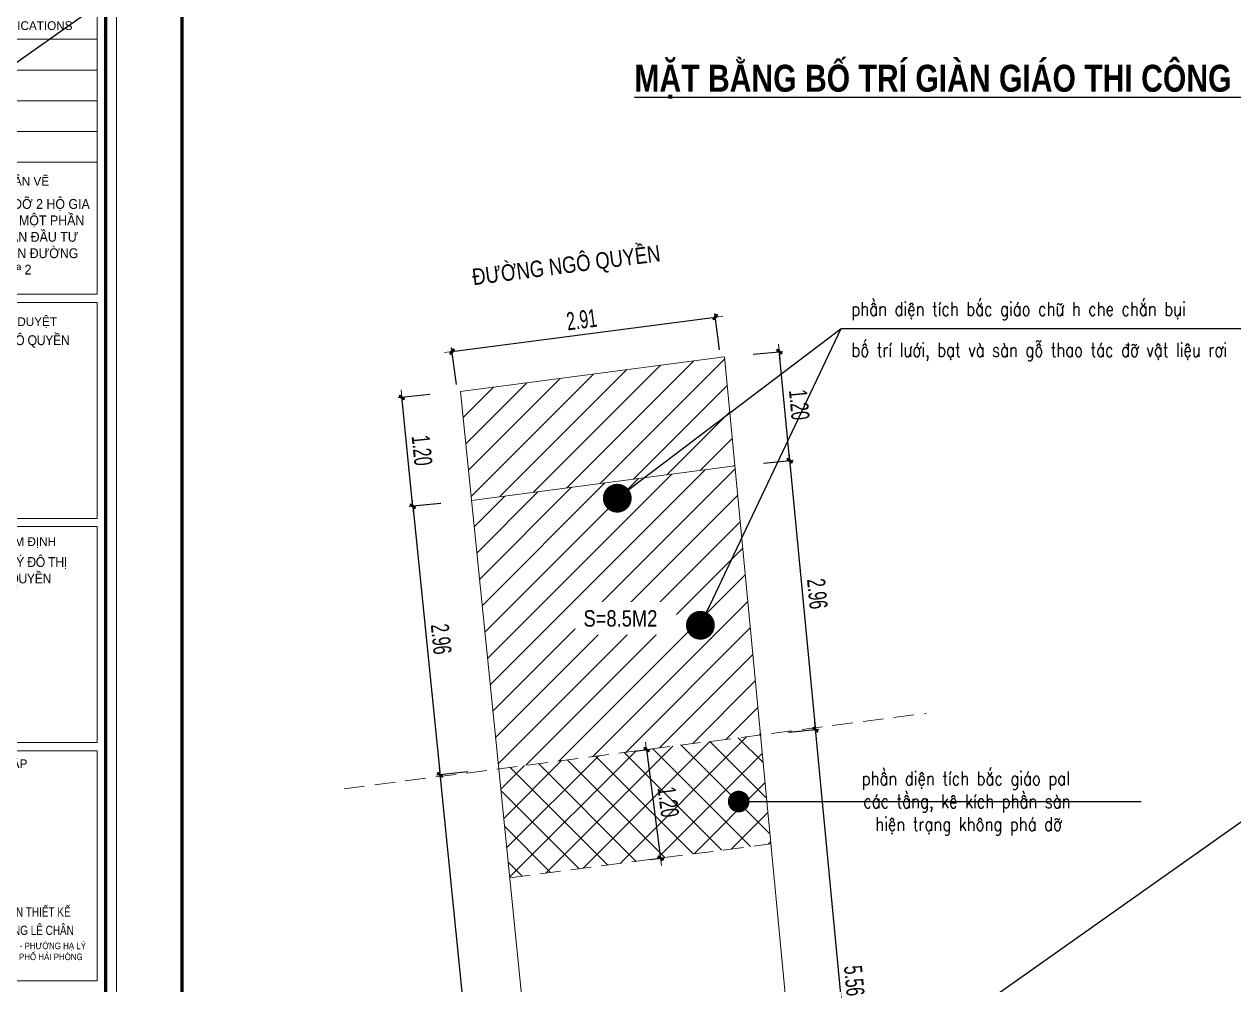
# Model space of a CAD drawing. Header units: millimetres. Extents: x 480521 to 6014615, y -961280 to 187869.
# Drawn here: x 729994 to 743259, y 13595 to 24128 of the extents above; entities that cross this region are included whole.
import ezdxf
from ezdxf.enums import TextEntityAlignment as Align

# ---------------------------------------------------------------- set-up
doc = ezdxf.new("R2010")
doc.units = ezdxf.units.MM
doc.header["$LTSCALE"] = 600
doc.header["$MEASUREMENT"] = 0
doc.linetypes.add('HIDDEN', pattern=[0.375, 0.25, -0.125])
doc.layers.get('0').update_dxf_attribs({"lineweight": 0})
doc.layers.get('Defpoints').update_dxf_attribs({"lineweight": 0})
for name, color, linetype, lineweight in [('dim', 144, 'Continuous', 13), ('Khungten_LCDI', 7, 'Continuous', 25), ('LC Dim', 8, 'Continuous', 18), ('LC Hatch @ 1 (1)', 252, 'Continuous', 9), ('LC Net khuat', 4, 'HIDDEN', 13), ('LC Net thay', 7, 'Continuous', 25), ('LC Text1', 3, 'Continuous', 20), ('LC Text2', 7, 'Continuous', 25)]:
    doc.layers.add(name, color=color, linetype=linetype, lineweight=lineweight)
doc.layers.add('KCS_Plotter', color=11, linetype='Continuous', plot=False)
doc.styles.add('HOATBIF', font='hoatbif.shx', dxfattribs={"width": 0.65})
doc.styles.add('Khungten', font='VHAVAN.TTF', dxfattribs={"width": 0.9, "height": 5000})
doc.styles.add('LC 1', font='VHAVANB.TTF')
doc.styles.add('LC 3', font='vnsimli.shx', dxfattribs={"width": 0.75})
doc.styles.add('LC3', font='VHARIALB.TTF', dxfattribs={"width": 0.8})
doc.styles.add('T2', font='VHARIAL.TTF', dxfattribs={"width": 0.8})
doc.styles.add('Title', font='VHBLACK.TTF')
doc.dimstyles.new('1-100 (1-60)', dxfattribs={"dimscale": 79, "dimtxt": 2.5, "dimasz": 0.35, "dimexe": 0.5, "dimexo": 0, "dimgap": 0.8, "dimtad": 1, "dimdec": 0, "dimzin": 0, "dimdsep": 46, "dimtxsty": 'HOATBIF', "dimblk1": 'DOT', "dimblk2": 'DOT', "dimsah": 1, "dimcen": -1, "dimdle": 1, "dimclrd": 256, "dimclre": 256, "dimclrt": 4, "dimadec": 3, "dimazin": 2, "dimtfac": 0.333333, "dimtdec": 0, "dimtix": 1, "dimtmove": 2, "dimatfit": 3, "dimldrblk": 'DOT', "dimfxl": 1, "dimtvp": 0.833333, "dimtolj": 1, "dimtzin": 0, "dimarcsym": 0})

# ---------------------------------------------------------------- blocks, each defined once
blk = doc.blocks.new('lcdi fix')
at = {"layer": 'Defpoints', "lineweight": 0}
blk.add_lwpolyline([(-1200, -14850), (-1200, 14850), (40800, 14850), (40800, -14850)], close=True, dxfattribs=at)
at = {"layer": 'Khungten_LCDI', "color": 5, "lineweight": 25}
blk.add_line((40600, -14650), (40600, 14650), dxfattribs=at)
at = {"layer": 'Khungten_LCDI', "color": 9, "lineweight": 15}
for p, q in [((36750, 13981), (40450, 13981)), ((36750, 13420), (40450, 13420)), ((36750, 12858), (40450, 12858)), ((36750, 12297), (40450, 12297)), ((36750, 11735), (40450, 11735))]:
    blk.add_line(p, q, dxfattribs=at)
at = {"layer": 'Khungten_LCDI', "color": 5, "lineweight": 60}
blk.add_lwpolyline([(0, -14650), (0, 14650), (40600, 14650), (40600, -14650)], close=True, dxfattribs=at)
at = {"layer": 'Khungten_LCDI', "color": 9, "lineweight": 15}
for points in [[(36750, 9321), (40450, 9321), (40450, 14500), (36750, 14500)], [(36750, 5226), (40450, 5226), (40450, 9171), (36750, 9171)], [(36750, 1131), (40450, 1131), (40450, 5076), (36750, 5076)], [(36750, -3222), (40450, -3222), (40450, 981), (36750, 981)]]:
    blk.add_lwpolyline(points, close=True, dxfattribs=at)
at = {"color": 7, "style": 'Khungten'}
for s, p in [('söa ®æi - modifications', (38600, 14151)), ('h¹ng môc b¶n vÏ', (38566, 11307)), ('c¬ quan phª duyÖt', (38566, 8742)), ('c¬ quan thÈm ®Þnh', (38566, 4722)), ('®¬n vÞ lËp', (38566, 663))]:
    blk.add_text(s, height=160, dxfattribs=at).set_placement(p, align=Align.CENTER)
at = {"color": 7, "style": 'Title', "width": 0.8}
for s, p in [('c«ng ty cp t\xad vÊn thiÕt kÕ', (38594, -2052)), ('vµ ®Çu t\xad x©y dùng lª ch©n', (38594, -2386))]:
    blk.add_text(s, height=170, dxfattribs=at).set_placement(p, align=Align.CENTER)
at = {"color": 4, "char_height": 180, "width": 3443.58, "attachment_point": 5, "style": 'Khungten'}
for s, insert in [('{\\f.VnArialH|b0|i0|c0|p34;PH\\fArial|b0|i0|c0|p34;ƯƠ\\f.VnArialH|b0|i0|c0|p34;NG \\fArial|b0|i0|c0|p34;Á\\f.VnArialH|b0|i0|c0|p34;N PH\\fArial|b0|i0|c0|p34;Á \\f.VnArialH|b0|i0|c0|p34;D\\fArial|b0|i0|c0|p34;Ỡ \\f.VnArialH|b0|i0|c0|p34;2 H\\fArial|b0|i0|c0|p34;Ộ \\f.VnArialH|b0|i0|c0|p34;GIA \\fArial|b0|i0|c0|p34;Đ\\f.VnArialH|b0|i0|c0|p34;×NH B\\fArial|b0|i0|c0|p34;Ị \\f.VnArialH|b0|i0|c0|p34;C\\fArial|b0|i0|c0|p34;Ắ\\f.VnArialH|b0|i0|c0|p34;T XÐN M\\fArial|b0|i0|c0|p34;Ộ\\f.VnArialH|b0|i0|c0|p34;T PH\\fArial|b0|i0|c0|p34;Ầ\\f.VnArialH|b0|i0|c0|p34;N TH\\fArial|b0|i0|c0|p34;Ự\\f.VnArialH|b0|i0|c0|p34;C HI\\fArial|b0|i0|c0|p34;Ệ\\f.VnArialH|b0|i0|c0|p34;N D\\fArial|b0|i0|c0|p34;Ự Á\\f.VnArialH|b0|i0|c0|p34;N \\fArial|b0|i0|c0|p34;ĐẦ\\f.VnArialH|b0|i0|c0|p34;U T\\fArial|b0|i0|c0|p34;Ư \\f.VnArialH|b0|i0|c0|p34;X\\fArial|b0|i0|c0|p34;Â\\f.VnArialH|b0|i0|c0|p34;Y D\\fArial|b0|i0|c0|p34;Ự\\f.VnArialH|b0|i0|c0|p34;NG TUY\\fArial|b0|i0|c0|p34;Ế\\f.VnArialH|b0|i0|c0|p34;N \\fArial|b0|i0|c0|p34;ĐƯỜ\\f.VnArialH|b0|i0|c0|p34;NG \\fArial|b0|i0|c0|p34;Đ\\f.VnArialH|b0|i0|c0|p34;«NG KHª 2}', (38609, 10371)), ('{\\f.VnArialH|b0|i0|c0|p34;\\T0.95;ubnd quËn ng« quyÒn}', (38609, 8458)), ('{\\f.VnArialH|b0|i0|c0|p34;\\T0.95;phßng qu¶n lý ®« thÞ \\PquËn ng« quyÒn}', (38609, 4254))]:
    blk.add_mtext(s, dxfattribs=dict(at, insert=insert))
at = {"color": 7, "insert": (38600, -2526), "char_height": 120, "attachment_point": 2, "style": 'Khungten'}
blk.add_mtext_dynamic_manual_height_columns('vp: 157 no 4 - 97 b¹ch ®»ng - ph\xadêng h¹ lý   quËn hång bµng - thµnh phè h¶i phßng ', width=3421.65, gutter_width=25, heights=[0], dxfattribs=at)
at = {"color": 7, "style": 'Khungten', "width": 0.8}
for tag, p in [('REVISION', (39499, -10746)), ('NGAYHT', (39546, -11609))]:
    blk.add_attdef(tag, text='', height=200, dxfattribs=at).set_placement(p, align=Align.CENTER)
at = {"layer": 'LC Text1', "color": 3, "style": 'LC 1', "width": 1.834006}
for tag, p, p2 in [('TENBANVE1', (36913, -8886), (40339, -8886)), ('TENBANVE2', (36913, -9562), (40339, -9562))]:
    blk.add_attdef(tag, text='', height=250, dxfattribs=at).set_placement(p, p2, align=Align.FIT)
at = {"layer": 'LC Text1', "style": 'Title', "width": 0.7}
blk.add_attdef('SOBANVE', text='', height=250, dxfattribs=at).set_placement((39562, -13896), align=Align.CENTER)
blk = doc.blocks.new('TIEUDE1')
at = {"layer": 'LC Text2', "color": 7, "style": 'LC 1'}
blk.add_attdef('TIªU§Ò', text='', height=5, dxfattribs=at).set_placement((0, 0), align=Align.BOTTOM_CENTER)
blk.add_attdef('TL', text='', height=3, dxfattribs=at).set_placement((0, -2), align=Align.TOP_CENTER)
blk = doc.blocks.new('DOT')
at = {"layer": 'dim'}
for p, q in [((-1, -1), (1, 1)), ((-3, 0), (3, 0))]:
    blk.add_line(p, q, dxfattribs=at)
blk.add_lwpolyline([(0.5, 1), (-1, -0.5), (-0.5, -1), (1, 0.5)], close=True, dxfattribs=at)
blk = doc.blocks.new('*D177')
at = {"layer": 'Defpoints', "color": 0, "transparency": 16777216}
for p in [(734560, 18873), (734858, 15929), (734554, 15898)]:
    blk.add_point(p, dxfattribs=at)
at = {"layer": 'LC Dim', "lineweight": -2, "transparency": 16777216}
for p, q in [((734560, 18873), (734216, 18838)), ((734259, 18814), (734551, 15926)), ((734858, 15929), (734514, 15894))]:
    blk.add_line(p, q, dxfattribs=at)
at = {"layer": 'LC Dim', "lineweight": -2, "transparency": 16777216, "xscale": 27.65, "yscale": 27.65, "zscale": 27.65}
for p, rotation in [((734256, 18842), 95.77833937280244), ((734554, 15898), 275.7783393728025)]:
    blk.add_blockref('DOT', p, dxfattribs=dict(at, rotation=rotation))
at = {"layer": 'LC Dim', "color": 4, "transparency": 16777216, "insert": (734566, 17386), "char_height": 197.5, "attachment_point": 5, "rotation": 275.7783, "style": 'HOATBIF'}
blk.add_mtext('\\A1;2.96', dxfattribs=at)
blk = doc.blocks.new('_Dot')
at = {"color": 0, "linetype": 'ByBlock', "lineweight": -2}
blk.add_line((-0.5, 0), (-1, 0), dxfattribs=at)
at = {"color": 0, "linetype": 'ByBlock', "const_width": 0.5}
blk.add_lwpolyline([(-0.25, 0, 1), (0.25, 0, 1)], format="xyb", close=True, dxfattribs=at)
blk = doc.blocks.new('*D178')
at = {"layer": 'Defpoints', "color": 0, "transparency": 16777216}
for p in [(734858, 15929), (735119, 10312), (735423, 10343)]:
    blk.add_point(p, dxfattribs=at)
at = {"layer": 'LC Dim', "lineweight": -2, "transparency": 16777216}
for p, q in [((734858, 15929), (734514, 15894)), ((734556, 15871), (735116, 10340)), ((735423, 10343), (735080, 10308))]:
    blk.add_line(p, q, dxfattribs=at)
at = {"layer": 'LC Dim', "lineweight": -2, "transparency": 16777216, "xscale": 27.65, "yscale": 27.65, "zscale": 27.65}
for p, rotation in [((734554, 15898), 95.77833937114377), ((735119, 10312), 275.7783393711438)]:
    blk.add_blockref('DOT', p, dxfattribs=dict(at, rotation=rotation))
at = {"layer": 'LC Dim', "color": 4, "transparency": 16777216, "insert": (734997, 13122), "char_height": 197.5, "attachment_point": 5, "rotation": 275.7783, "style": 'HOATBIF'}
blk.add_mtext('\\A1;5.61', dxfattribs=at)
blk = doc.blocks.new('*D174')
at = {"layer": 'Defpoints', "color": 0, "transparency": 16777216}
for p in [(737573, 20916), (737620, 20557), (734733, 20179)]:
    blk.add_point(p, dxfattribs=at)
at = {"layer": 'LC Dim', "lineweight": -2, "transparency": 16777216}
for p, q in [((734713, 20542), (737545, 20913)), ((737620, 20557), (737568, 20955)), ((734733, 20179), (734681, 20578))]:
    blk.add_line(p, q, dxfattribs=at)
at = {"layer": 'LC Dim', "lineweight": -2, "transparency": 16777216, "xscale": 27.65, "yscale": 27.65, "zscale": 27.65}
for p, rotation in [((737573, 20916), 7.454454142904038), ((734686, 20538), 187.454454142904)]:
    blk.add_blockref('DOT', p, dxfattribs=dict(at, rotation=rotation))
at = {"layer": 'LC Dim', "color": 4, "transparency": 16777216, "insert": (736108, 20888), "char_height": 197.5, "attachment_point": 5, "rotation": 7.4545, "style": 'HOATBIF'}
blk.add_mtext('\\A1;2.91', dxfattribs=at)
blk = doc.blocks.new('*D175')
at = {"layer": 'Defpoints', "color": 0, "transparency": 16777216}
for p in [(738103, 19315), (738384, 16366), (738670, 16393)]:
    blk.add_point(p, dxfattribs=at)
at = {"layer": 'LC Dim', "lineweight": -2, "transparency": 16777216}
for p, q in [((738103, 19315), (738428, 19346)), ((738392, 19315), (738668, 16421)), ((738384, 16366), (738710, 16397))]:
    blk.add_line(p, q, dxfattribs=at)
at = {"layer": 'LC Dim', "lineweight": -2, "transparency": 16777216, "xscale": 27.65, "yscale": 27.65, "zscale": 27.65}
for p, rotation in [((738389, 19342), 95.45017679553459), ((738670, 16393), 275.4501767955346)]:
    blk.add_blockref('DOT', p, dxfattribs=dict(at, rotation=rotation))
at = {"layer": 'LC Dim', "color": 4, "transparency": 16777216, "insert": (738691, 17883), "char_height": 197.5, "attachment_point": 5, "rotation": 275.4502, "style": 'HOATBIF'}
blk.add_mtext('\\A1;2.96', dxfattribs=at)
blk = doc.blocks.new('*D176')
at = {"layer": 'Defpoints', "color": 0, "transparency": 16777216}
for p in [(738376, 16365), (738904, 10828), (739199, 10856)]:
    blk.add_point(p, dxfattribs=at)
at = {"layer": 'LC Dim', "lineweight": -2, "transparency": 16777216}
for p, q in [((738376, 16365), (738710, 16397)), ((738673, 16366), (739196, 10883)), ((738904, 10828), (739238, 10859))]:
    blk.add_line(p, q, dxfattribs=at)
at = {"layer": 'LC Dim', "lineweight": -2, "transparency": 16777216, "xscale": 27.65, "yscale": 27.65, "zscale": 27.65}
for p, rotation in [((738670, 16393), 95.45017679678611), ((739199, 10856), 275.4501767967861)]:
    blk.add_blockref('DOT', p, dxfattribs=dict(at, rotation=rotation))
at = {"layer": 'LC Dim', "color": 4, "transparency": 16777216, "insert": (739096, 13640), "char_height": 197.5, "attachment_point": 5, "rotation": 275.4502, "style": 'HOATBIF'}
blk.add_mtext('\\A1;5.56', dxfattribs=at)
blk = doc.blocks.new('*D180')
at = {"layer": 'Defpoints', "color": 0, "transparency": 16777216}
for p in [(734135, 20036), (734442, 20067), (734563, 18873)]:
    blk.add_point(p, dxfattribs=at)
at = {"layer": 'LC Dim', "lineweight": -2, "transparency": 16777216}
for p, q in [((734442, 20067), (734096, 20032)), ((734253, 18869), (734138, 20009)), ((734563, 18873), (734216, 18838))]:
    blk.add_line(p, q, dxfattribs=at)
at = {"layer": 'LC Dim', "lineweight": -2, "transparency": 16777216, "xscale": 27.65, "yscale": 27.65, "zscale": 27.65}
for p, rotation in [((734135, 20036), 95.77833950355617), ((734256, 18842), 275.7783395035562)]:
    blk.add_blockref('DOT', p, dxfattribs=dict(at, rotation=rotation))
at = {"layer": 'LC Dim', "color": 4, "transparency": 16777216, "insert": (734356, 19455), "char_height": 197.5, "attachment_point": 5, "rotation": 275.7783, "style": 'HOATBIF'}
blk.add_mtext('\\A1;1.20', dxfattribs=at)
blk = doc.blocks.new('*D181')
at = {"layer": 'Defpoints', "color": 0, "transparency": 16777216}
for p in [(737989, 20510), (738275, 20537), (738103, 19315)]:
    blk.add_point(p, dxfattribs=at)
at = {"layer": 'LC Dim', "lineweight": -2, "transparency": 16777216}
for p, q in [((737989, 20510), (738314, 20541)), ((738387, 19370), (738278, 20510)), ((738103, 19315), (738428, 19346))]:
    blk.add_line(p, q, dxfattribs=at)
at = {"layer": 'LC Dim', "lineweight": -2, "transparency": 16777216, "xscale": 27.65, "yscale": 27.65, "zscale": 27.65}
for p, rotation in [((738275, 20537), 95.4501767955474), ((738389, 19342), 275.4501767955474)]:
    blk.add_blockref('DOT', p, dxfattribs=dict(at, rotation=rotation))
at = {"layer": 'LC Dim', "color": 4, "transparency": 16777216, "insert": (738493, 19955), "char_height": 197.5, "attachment_point": 5, "rotation": 275.4502, "style": 'HOATBIF'}
blk.add_mtext('\\A1;1.20', dxfattribs=at)
blk = doc.blocks.new('*D182')
at = {"layer": 'Defpoints', "color": 0, "transparency": 16777216}
for p in [(736695, 16158), (736850, 14968), (736974, 14984)]:
    blk.add_point(p, dxfattribs=at)
at = {"layer": 'LC Dim', "lineweight": -2, "transparency": 16777216}
for p, q in [((736695, 16158), (736858, 16179)), ((736823, 16146), (736970, 15011)), ((736850, 14968), (737013, 14989))]:
    blk.add_line(p, q, dxfattribs=at)
at = {"layer": 'LC Dim', "lineweight": -2, "transparency": 16777216, "xscale": 27.65, "yscale": 27.65, "zscale": 27.65}
for p, rotation in [((736819, 16174), 97.39500045408907), ((736974, 14984), 277.3950004540891)]:
    blk.add_blockref('DOT', p, dxfattribs=dict(at, rotation=rotation))
at = {"layer": 'LC Dim', "color": 4, "transparency": 16777216, "insert": (737057, 15600), "char_height": 197.5, "attachment_point": 5, "rotation": 277.395, "style": 'HOATBIF'}
blk.add_mtext('\\A1;1.20', dxfattribs=at)

msp = doc.modelspace()

# ---------------------------------------------------------------- hatches: boundary and pattern name
at = {"layer": 'LC Hatch @ 1 (1)', "ltscale": 2}
h = msp.add_hatch(dxfattribs=at)
h.set_pattern_fill('ANSI31', color=256, scale=1800)
h.paths.add_polyline_path([(737672.155, 20479.958), (734778.268, 20101.311), (734899.136, 18906.897), (737786.201, 19284.652)])
h = msp.add_hatch(dxfattribs=at)
h.set_pattern_fill('ANSI31', color=256, scale=1800)
h.set_pattern_definition([(45, (20444.73, 14352.84), (-159.099026, 159.099026), [])])
h.paths.add_polyline_path([(734899.136, 18906.897), (735193.842, 15994.614), (735197.011, 15963.304), (738067.549, 16335.868), (737786.201, 19284.652)])
h = msp.add_hatch(dxfattribs=at)
h.set_pattern_fill('ANSI37', color=256, scale=2000)
h.paths.add_polyline_path([(738181.59, 15140.604), (738067.549, 16335.867), (738067.549, 16335.868), (735197.011, 15963.304), (735317.875, 14768.926)])

# ---------------------------------------------------------------- linework, layer by layer
at = {"layer": 'KCS_Plotter'}
msp.add_line((705804.637, 6663.588), (731004.637, 24483.589), dxfattribs=at)
at = {"layer": 'LC Net khuat', "color": 1, "lineweight": 13, "ltscale": 1.5, "flags": 128}
for points in [[(733504.224, 15743.6), (739886.233, 16571.912)], [(735317.875, 14768.926), (738181.59, 15140.604)]]:
    msp.add_lwpolyline(points, dxfattribs=at)
at = {"layer": 'LC Net thay', "color": 7, "linetype": 'Continuous', "lineweight": 0}
for p, q in [((734778.268, 20101.311), (737672.155, 20479.958)), ((738067.549, 16335.867), (737672.155, 20479.958)), ((735193.842, 15994.614), (734778.268, 20101.311)), ((734899.136, 18906.897), (737786.201, 19284.652)), ((738595.907, 10798.178), (738067.549, 16335.867)), ((735762.269, 10377.423), (735193.842, 15994.614))]:
    msp.add_line(p, q, dxfattribs=at)

# ---------------------------------------------------------------- block references
at = {"layer": 'LC Net thay', "xscale": 0.6000000155618168, "yscale": 0.6000000155618168, "zscale": 0.6000000155618168}
for p in [(706524.637, 15573.588), (731724.637, 15573.588)]:
    msp.add_blockref('lcdi fix', p, dxfattribs=at)
at = {"layer": 'LC Text2'}
ref = msp.add_blockref('TIEUDE1', (741790.528, 23299.274), dxfattribs=dict(at, xscale=60.00000000003865, yscale=60.00000000003865, zscale=60.00000000003865))
ref.add_attrib('TIªU§Ò', '%%UmÆt b»ng bè trÝ giµn gi¸o thi c«ng ph¸ dì, c\xadìng chÕ', dxfattribs={"color": 7, "height": 295.46488, "style": 'LC3', "width": 0.8}).set_placement((741790.528, 23299.274), align=Align.BOTTOM_CENTER)

# ---------------------------------------------------------------- texts
at = {"layer": 'LC Text1', "color": 3, "style": 'LC 3', "width": 0.8}
for s, p in [('phÇn diÖn tÝch b¾c gi¸o ch÷ h che ch¾n bôi', (739065.272, 20931.374)), ('bè trÝ l\xadíi, b¹t vµ sµn gç thao t¸c ®ì vËt liÖu r¬i', (739065.272, 20482.664))]:
    msp.add_text(s, height=150, dxfattribs=at).set_placement(p)
at = {"layer": 'LC Text1', "color": 3, "insert": (739056.803, 15933.438), "char_height": 150, "width": 3173.999, "attachment_point": 1, "style": 'LC 3'}
msp.add_mtext('\\pi121.28521;{\\W0.8;phÇn diÖn tÝch b¾c gi¸o pal \\P\\pi138.42807;c¸c tÇng, kª kÝch phÇn sµn \\P\\pi269.85664;hiÖn tr¹ng kh«ng ph¸ dì}', dxfattribs=at)
at = {"layer": 'LC Text2', "style": 'T2', "width": 0.8}
msp.add_text('®\xadêng ng« quyÒn', height=180, rotation=7.3050148, dxfattribs=at).set_placement((734919.74, 21265.803))

# ---------------------------------------------------------------- dimensions: what is measured, and where the dimension line sits
at = {"layer": 'LC Dim'}
for p1, p2, distance, picture, middle in [((734732.708, 20178.856), (737619.773, 20556.611), 362.601, '*D174', (736108.186, 20887.851)), ((738102.603, 19314.84), (737988.557, 20510.146), -287.838, '*D181', (738493.335, 19955.214)), ((734562.518, 18872.833), (734441.65, 20067.247), 308.337, '*D180', (734356.442, 19455.302)), ((738102.603, 19314.84), (738383.951, 16366.056), 287.838, '*D175', (738691.032, 17883.169)), ((734560.031, 18872.581), (734857.906, 15928.989), -305.837, '*D177', (734565.813, 17386.299)), ((736695.228, 16157.756), (736849.679, 14967.737), 124.87, '*D182', (737056.888, 15599.663))]:
    dim = msp.add_aligned_dim(p1=p1, p2=p2, distance=distance, dimstyle='1-100 (1-60)', override={"dimdec": 2, "dimlfac": 0.001}, dxfattribs=at)
    dim.commit()
    dim.dimension.update_dxf_attribs({"geometry": picture, "text_midpoint": middle})
for base, p1, p2, angle, picture, middle in [((739198.847, 10855.705), (738376.132, 16365.31), (738904.491, 10827.62), 95.4501768, '*D176', (739095.885, 13639.932)), ((735118.883, 10312.316), (734857.906, 15928.989), (735423.166, 10343.108), 95.7783394, '*D178', (734997.38, 13121.562))]:
    dim = msp.add_linear_dim(base=base, p1=p1, p2=p2, angle=angle, dimstyle='1-100 (1-60)', override={"dimdec": 2, "dimlfac": 0.001}, dxfattribs=at)
    dim.commit()
    dim.dimension.update_dxf_attribs({"geometry": picture, "text_midpoint": middle})

# ---------------------------------------------------------------- leaders
for points, override in [([(736497.863, 18930.751), (738951.768, 20791.984), (744746.972, 20791.984)], {"dimasz": 4, "dimdec": 2, "dimlfac": 0.001}), ([(737409.419, 17537.622), (738951.768, 20791.984), (744746.972, 20791.984)], {"dimasz": 4, "dimdec": 2, "dimlfac": 0.001}), ([(737829.49, 15604.837), (742242.539, 15604.837)], {"dimasz": 3, "dimdec": 2, "dimlfac": 0.001})]:
    msp.add_leader(points, dimstyle='1-100 (1-60)', override=override, dxfattribs=at)

# ---------------------------------------------------------------- next in the draw order: texts
at = {"layer": 'LC Text2', "insert": (736127.044, 17703.047), "char_height": 180, "width": 927.25441, "attachment_point": 1, "style": 'T2', "bg_fill": 3, "box_fill_scale": 1.5, "bg_fill_color": 256, "bg_fill_transparency": 0}
msp.add_mtext('s=8.5m2', dxfattribs=at)

# ---------------------------------------------------------------- next in the draw order: linework, layer by layer
at = {"layer": 'KCS_Plotter'}
msp.add_line((731004.637, 6663.588), (756204.637, 24483.589), dxfattribs=at)

doc.saveas('drawing.dxf')
